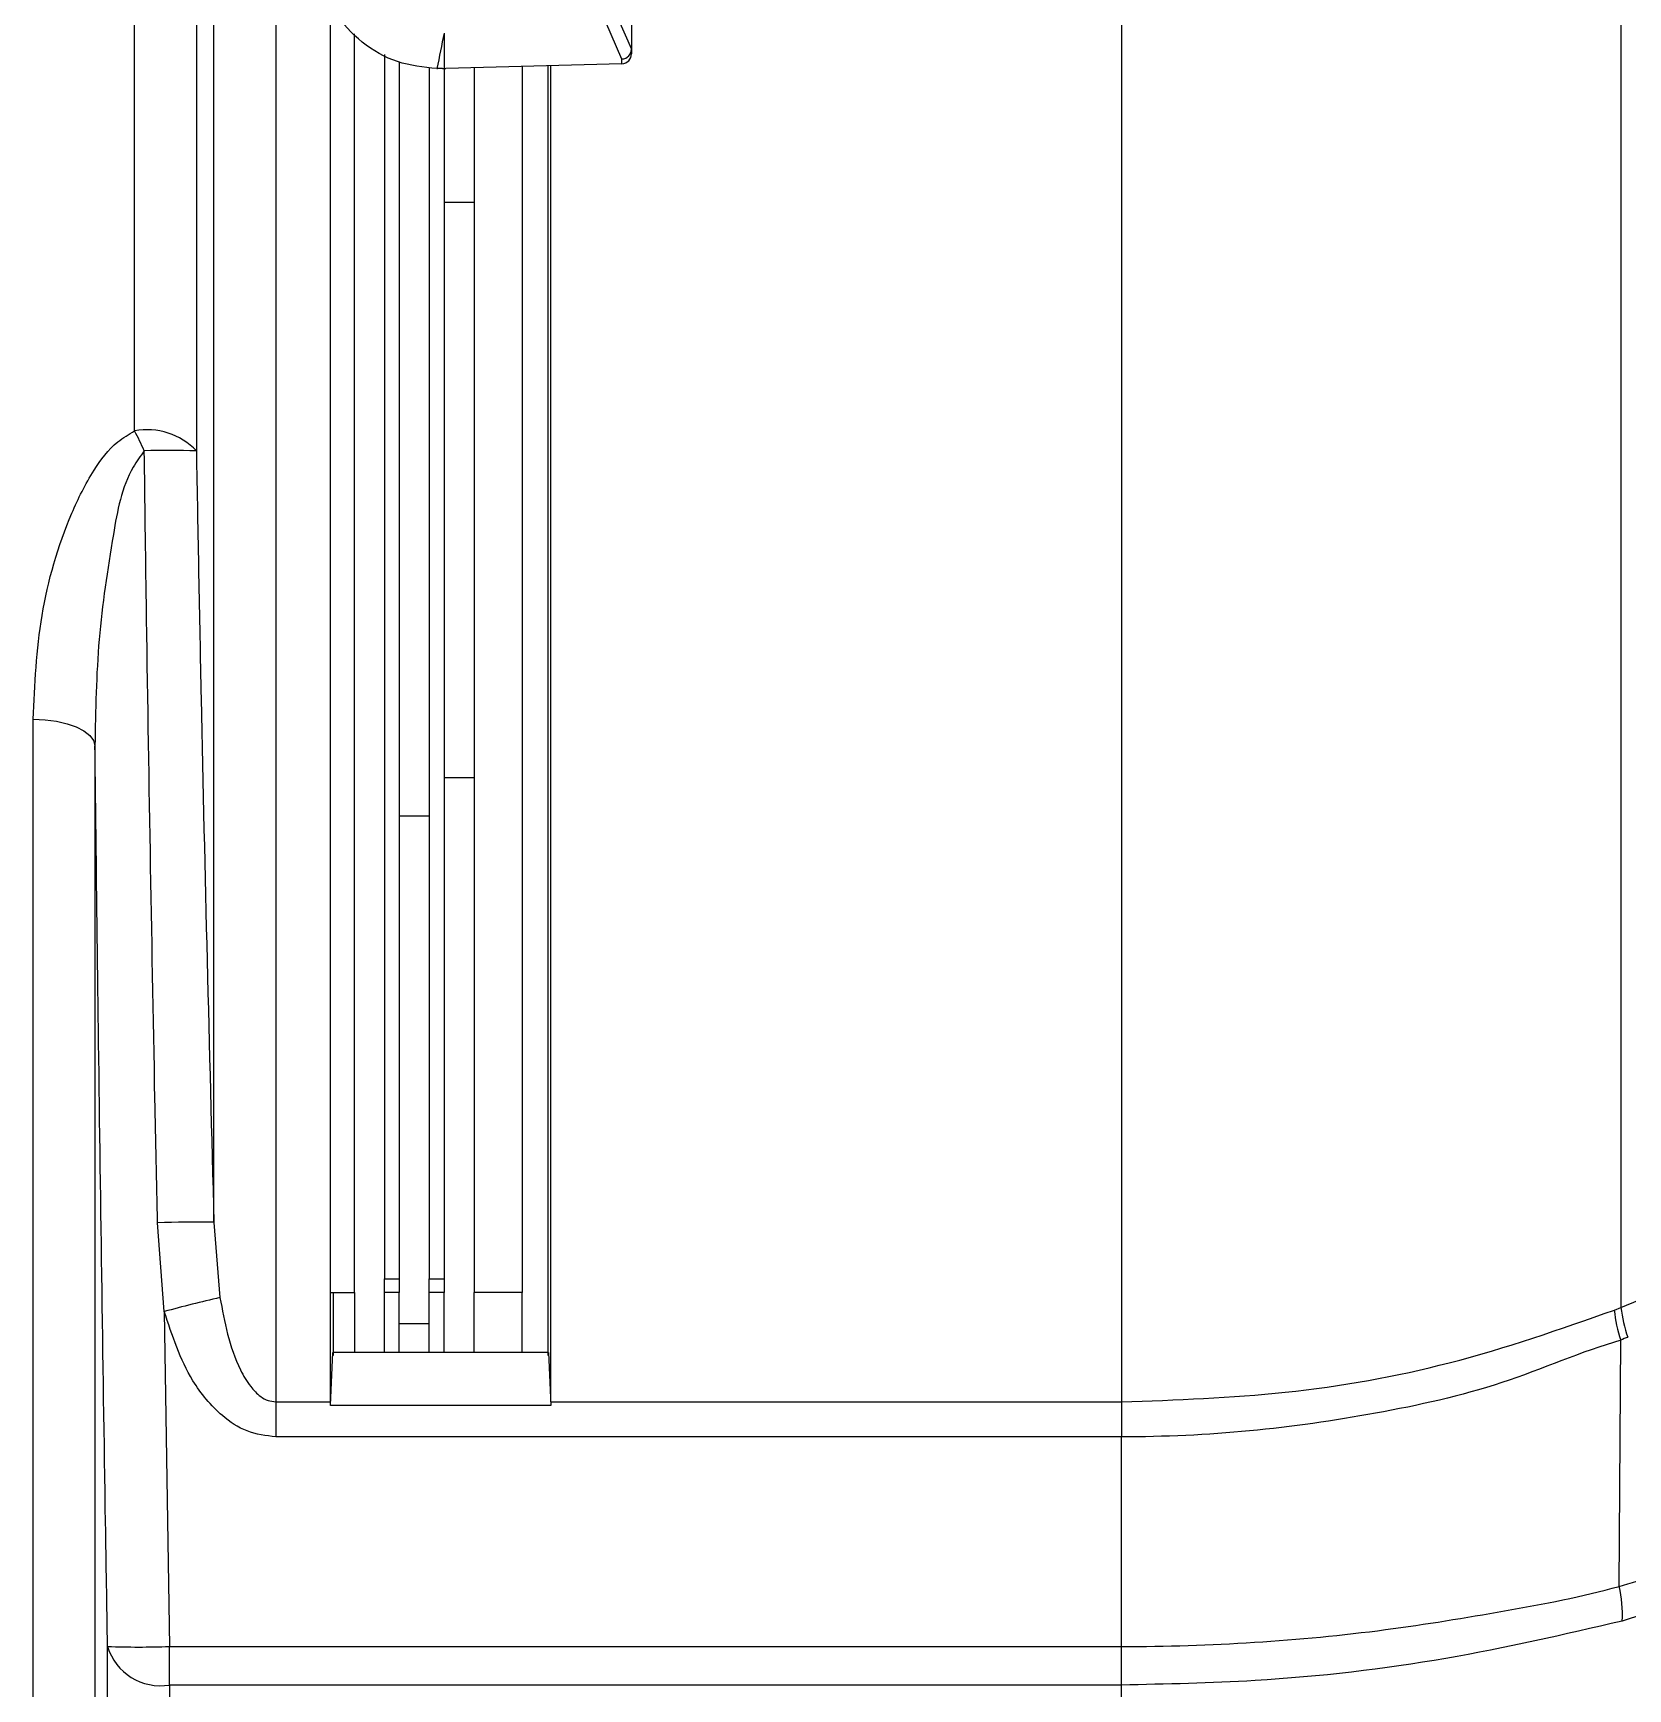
# Model space of a CAD drawing. Extents: x 8 to 113, y 0 to 87.
# Drawn here: x 17.075 to 18.671, y 34.571 to 36.229 of the extents above; entities that cross this region are included whole.
import ezdxf

# ---------------------------------------------------------------- set-up
doc = ezdxf.new("R2010")
doc.units = 0
doc.header["$MEASUREMENT"] = 0
doc.layers.add('OBJECT', color=7, linetype='CONTINUOUS')

msp = doc.modelspace()

# ---------------------------------------------------------------- linework, layer by layer
at = {"layer": 'OBJECT'}
for p, q in [((17.1764, 35.8305), (17.1764, 36.7982)), ((17.2383, 36.7982), (17.2383, 35.8106)), ((17.2558, 35.0384), (17.2558, 36.7982)), ((18.1643, 36.7982), (18.1643, 34.8588)), ((18.6643, 36.7982), (18.6643, 34.9533)), ((17.3177, 36.5274), (17.3177, 34.8588)), ((17.6738, 36.3277), (17.6738, 36.2127)), ((17.3725, 34.9682), (17.3725, 36.2613)), ((17.6522, 36.2617), (17.6738, 36.2126)), ((17.6643, 36.2027), (17.6428, 36.2518)), ((17.3965, 34.9682), (17.3965, 36.228)), ((17.4863, 36.2287), (17.4863, 36.1932)), ((17.6738, 36.2127), (17.6738, 36.2079)), ((17.4265, 36.2071), (17.4265, 34.9819)), ((17.4414, 36.1996), (17.4414, 34.9819)), ((17.4714, 36.1944), (17.4714, 34.9819)), ((17.4847, 36.1932), (17.4795, 36.1932)), ((17.4863, 36.1932), (17.4863, 34.9819)), ((17.6641, 36.1979), (17.4879, 36.1933)), ((17.5163, 36.194), (17.5163, 34.9682)), ((17.5643, 36.1953), (17.5643, 34.9682)), ((17.5903, 35.4421), (17.5903, 36.1959)), ((17.593, 34.8588), (17.593, 36.196)), ((17.6643, 36.1979), (17.6643, 36.2027)), ((17.5163, 36.059), (17.4863, 36.059)), ((17.0749, 34.2144), (17.0749, 35.5419)), ((17.1368, 35.5154), (17.1368, 34.1603)), ((17.5163, 35.4834), (17.4863, 35.4834)), ((17.4714, 35.4451), (17.4414, 35.4451)), ((17.5903, 34.905), (17.5903, 35.4426)), ((17.5903, 35.4421), (17.5903, 35.4426)), ((17.5903, 35.4426), (17.5903, 35.4426)), ((18.6643, 34.9533), (19.5524, 35.3212)), ((17.2062, 34.9492), (17.1994, 35.0378)), ((17.2558, 35.0384), (17.2619, 34.9632)), ((17.3725, 34.9682), (17.3965, 34.9682)), ((17.3725, 34.8588), (17.3725, 34.9682)), ((17.3753, 34.9682), (17.3753, 34.905)), ((17.3965, 34.9682), (17.3965, 34.9082)), ((17.4265, 34.9819), (17.4414, 34.9819)), ((17.4265, 34.9682), (17.4265, 34.9819)), ((17.4414, 34.9682), (17.4265, 34.9682)), ((17.4265, 34.9082), (17.4265, 34.9682)), ((17.4414, 34.9819), (17.4414, 34.9682)), ((17.4414, 34.9082), (17.4414, 34.9682)), ((17.4714, 34.9819), (17.4863, 34.9819)), ((17.4714, 34.9682), (17.4714, 34.9819)), ((17.4863, 34.9682), (17.4714, 34.9682)), ((17.4714, 34.9082), (17.4714, 34.9682)), ((17.4863, 34.9819), (17.4863, 34.9682)), ((17.4863, 34.9082), (17.4863, 34.9682)), ((17.5643, 34.9682), (17.5163, 34.9682)), ((17.5163, 34.9082), (17.5163, 34.9682)), ((17.5643, 34.9082), (17.5643, 34.9682)), ((18.6577, 34.9506), (18.6643, 34.9533)), ((17.2062, 34.9492), (17.2114, 34.6139)), ((17.4714, 34.9368), (17.4414, 34.9368)), ((18.6625, 34.6741), (18.6642, 34.9205)), ((17.3725, 34.8553), (17.3749, 34.9082)), ((17.5907, 34.9082), (17.3749, 34.9082)), ((17.5907, 34.9082), (17.593, 34.8553)), ((17.3177, 34.8588), (17.3725, 34.8588)), ((17.3177, 34.8588), (17.3177, 34.8237)), ((17.3725, 34.8553), (17.3725, 34.8588)), ((17.3725, 34.8552), (17.3725, 34.8553)), ((17.5931, 34.8552), (17.3725, 34.8552)), ((17.593, 34.8588), (17.593, 34.8553)), ((17.593, 34.8588), (18.1643, 34.8588)), ((17.593, 34.8553), (17.5931, 34.8552)), ((18.1643, 34.8588), (18.1643, 34.8237)), ((18.1643, 34.8237), (17.3177, 34.8237)), ((18.1643, 34.6139), (18.1643, 34.8237)), ((18.7393, 34.6637), (18.6655, 34.6394)), ((17.1494, 34.1608), (17.1494, 34.6139)), ((17.2114, 34.6139), (18.1643, 34.6139)), ((17.2114, 34.5753), (17.2114, 34.6139)), ((18.1643, 34.5753), (18.1643, 34.6139)), ((18.1643, 34.5753), (17.2114, 34.5753)), ((17.2114, 34.5753), (17.2114, 34.1143)), ((18.1643, 34.1143), (18.1643, 34.5753))]:
    msp.add_line(p, q, dxfattribs=at)
at = {"layer": 'OBJECT', "flags": 128}
msp.add_lwpolyline([(17.0749, 35.5419), (17.0868, 35.5414), (17.0982, 35.5399), (17.1088, 35.5375), (17.1181, 35.5342), (17.1258, 35.5302), (17.1317, 35.5256), (17.1354, 35.5206), (17.1368, 35.5154)], dxfattribs=at)
at = {"layer": 'OBJECT'}
for centre, radius, start, end in [((17.4795, 36.3132), 0.12, 269.8086, 270), ((17.4847, 36.3132), 0.12, 270, 270.7501), ((17.4847, 36.3132), 0.12, 270.7501, 271.5), ((17.6638, 36.2079), 0.01, 271.5, 273), ((17.6638, 36.2079), 0.01, 273, 0), ((17.1892, 35.764), 0.0677, 43.433, 100.8593), ((16.8239, 35.6458), 0.398, 24.4634, 27.651), ((17.2114, 34.949), 0.862, 88.2073, 91.6768), ((17.2374, 34.1035), 0.9352, 88.8748, 92.3313), ((17.669, 33.2282), 1.7821, 103.2048, 105.0536), ((18.7887, 34.9632), 0.1317, 185.4787, 198.9121), ((18.795, 34.9677), 0.1315, 186.2863, 199.7131), ((18.5379, 34.6461), 0.1278, 356.9898, 12.6703), ((17.1811, 35.5443), 0.9309, 268.0505, 271.866), ((17.2025, 34.6302), 0.0556, 197.0326, 279.1645)]:
    msp.add_arc(centre, radius, start, end, dxfattribs=at)
for centre, major_axis, ratio, start_param, end_param in [((19.5488, 35.6998), (0, 2.3412), 0.904333, 1.342949, 1.358461), ((17.6638, 36.2127), (0.00979, 0.00206), 0.992047, 4.559084, 6.071166), ((17.6638, 36.2359), (-0.0094, 0.0253), 0.138337, 3.492939, 3.499293), ((17.3544, 34.8226), (0.0113, 0.0619), 0.229753, 5.307816, 5.376814), ((17.6112, 34.8226), (-0.0113, 0.0619), 0.229686, 0.906398, 0.975396)]:
    msp.add_ellipse(centre, major_axis=major_axis, ratio=ratio, start_param=start_param, end_param=end_param, dxfattribs=at)
for points, knots in [([(17.4791, 36.1932), (17.4657, 36.1946), (17.4387, 36.1973), (17.4031, 36.2181), (17.3757, 36.2478), (17.3671, 36.2727), (17.363, 36.2848)], [0, 0, 0, 0, 0.253583, 0.507165, 0.760847, 1, 1, 1, 1]), ([(17.0749, 35.5419), (17.0765, 35.5766), (17.0797, 35.6458), (17.1039, 35.7306), (17.1325, 35.7881), (17.1539, 35.8171), (17.1707, 35.8271), (17.1764, 35.8305)], [0, 0, 0, 0, 0.338496, 0.676057, 0.82639, 0.93996, 1, 1, 1, 1]), ([(17.1862, 35.8106), (17.1823, 35.8053), (17.1646, 35.7807), (17.1527, 35.7143), (17.1386, 35.6218), (17.1374, 35.551), (17.1368, 35.5154)], [0, 0, 0, 0, 0.064501, 0.29555, 0.645888, 1, 1, 1, 1]), ([(17.1994, 35.0378), (17.1985, 35.0792), (17.1943, 35.2858), (17.1898, 35.5433), (17.1868, 35.7596), (17.1862, 35.8106)], [0, 0, 0, 0, 0.160414, 0.802068, 1, 1, 1, 1]), ([(17.2383, 35.8106), (17.2398, 35.7279), (17.2445, 35.4705), (17.2512, 35.2132), (17.2558, 35.0384)], [0, 0, 0, 0, 0.321064, 1, 1, 1, 1]), ([(17.1494, 34.6139), (17.1487, 34.6552), (17.1454, 34.8619), (17.141, 35.1623), (17.1379, 35.4215), (17.1368, 35.5154)], [0, 0, 0, 0, 0.137516, 0.687581, 1, 1, 1, 1]), ([(17.2619, 34.9632), (17.2642, 34.951), (17.2687, 34.9262), (17.279, 34.8961), (17.291, 34.8752), (17.3008, 34.8649), (17.3097, 34.8597), (17.3151, 34.8591), (17.3177, 34.8588)], [0, 0, 0, 0, 0.300578, 0.606532, 0.762918, 0.874183, 0.940148, 1, 1, 1, 1]), ([(18.1643, 34.8588), (18.2192, 34.8607), (18.3305, 34.8646), (18.4987, 34.8948), (18.6035, 34.9316), (18.6577, 34.9506)], [0, 0, 0, 0, 0.3191048, 0.6474945, 1, 1, 1, 1]), ([(17.3177, 34.8237), (17.3079, 34.825), (17.2883, 34.8274), (17.2589, 34.8474), (17.2267, 34.8866), (17.214, 34.9252), (17.2062, 34.9492)], [0, 0, 0, 0, 0.163498, 0.325709, 0.581357, 1, 1, 1, 1]), ([(18.6642, 34.9205), (18.6642, 34.9205), (18.6247, 34.9092), (18.5466, 34.8738), (18.4208, 34.8463), (18.293, 34.8276), (18.2072, 34.8237), (18.1643, 34.8237), (18.1643, 34.8237)], [0, 0, 0, 0, 0.000004, 0.254675, 0.509348, 0.754672, 0.999996, 1, 1, 1, 1]), ([(18.6712, 34.9233), (18.6688, 34.9225), (18.6664, 34.9217), (18.6642, 34.9205), (18.6642, 34.9205)], [0, 0, 0, 0, 0.99969, 1, 1, 1, 1]), ([(18.6625, 34.6741), (18.6625, 34.6741), (18.686, 34.6808), (18.7092, 34.689), (18.7324, 34.6971)], [0, 0, 0, 0, 0.000029, 1, 1, 1, 1]), ([(18.1643, 34.6139), (18.1643, 34.6139), (18.2088, 34.6139), (18.2977, 34.6168), (18.4264, 34.629), (18.5484, 34.6493), (18.6257, 34.6636), (18.6625, 34.6741), (18.6625, 34.6741)], [0, 0, 0, 0, 0.000005, 0.258899, 0.517796, 0.758901, 0.999996, 1, 1, 1, 1]), ([(18.6655, 34.6394), (18.6073, 34.6259), (18.4894, 34.5986), (18.3186, 34.5785), (18.209, 34.5763), (18.1643, 34.5753)], [0, 0, 0, 0, 0.365392, 0.741453, 1, 1, 1, 1])]:
    msp.add_open_spline(points, degree=3, knots=knots, dxfattribs=at)

doc.saveas('drawing.dxf')
